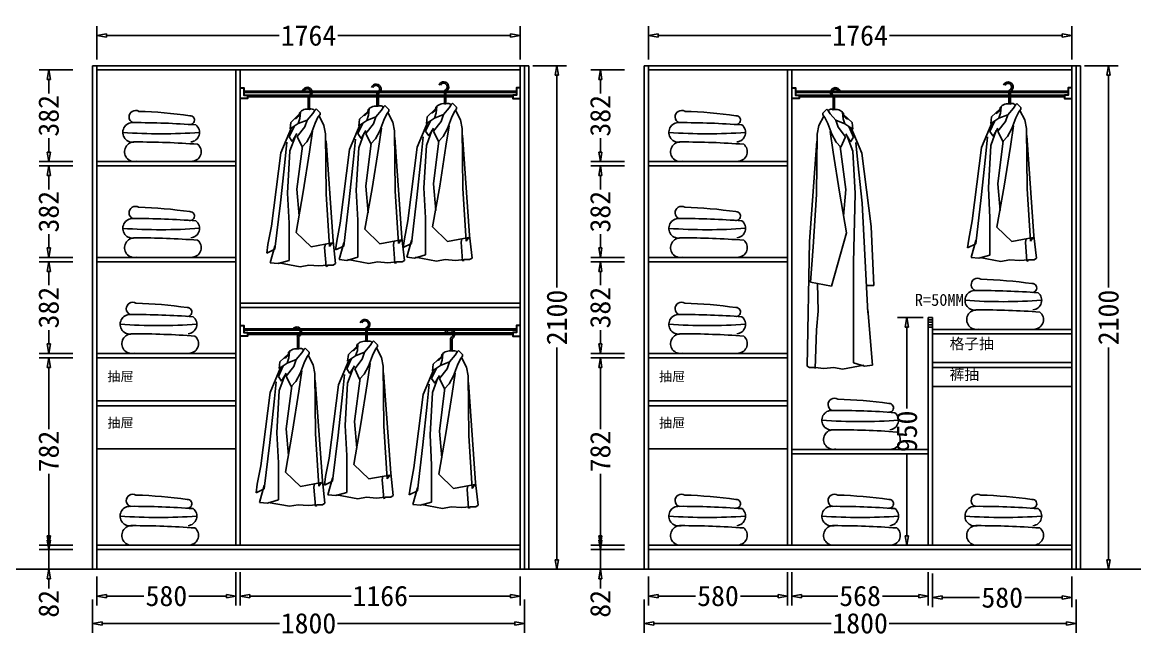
# Model space of a CAD drawing. Header units: millimetres. Extents: x 304407 to 361076, y -1262425 to -1203358.
# Drawn here: x 309134 to 313768, y -1215892 to -1213329 of the extents above; entities that cross this region are included whole.
import ezdxf

# ---------------------------------------------------------------- set-up
doc = ezdxf.new("R2010")
doc.units = ezdxf.units.MM
doc.header["$LTSCALE"] = 20
doc.layers.get('Defpoints').update_dxf_attribs({"color": 250})
for name, color, linetype in [('8', 8, 'Continuous'), ('LAYER10', 11, 'Continuous'), ('LAYER8', 11, 'Continuous'), ('图层3', 4, 'Continuous'), ('墙体', 40, 'Continuous')]:
    doc.layers.add(name, color=color, linetype=linetype)
doc.styles.get("Standard").update_dxf_attribs({"font": 'SimSun.ttf', "height": 85})
doc.styles.add('text', font='SimSun.ttf', dxfattribs={"height": 85})
doc.dimstyles.new('周文晶', dxfattribs={"dimtxt": 70, "dimasz": 40, "dimexe": 40, "dimexo": 30, "dimgap": 10, "dimtad": 0, "dimdec": 0, "dimtxsty": 'Standard', "dimblk": 'CLOSEDBLANK', "dimcen": 200, "dimclrd": 256, "dimclre": 256, "dimadec": 0, "dimazin": 0, "dimtfac": 1, "dimtdec": 0, "dimtmove": 0, "dimatfit": 3, "dimldrblk": 'CLOSEDBLANK', "dimfxl": 100, "dimfxlon": 1, "dimarcsym": 0})

# ---------------------------------------------------------------- blocks, each defined once
blk = doc.blocks.new('_ClosedBlank')
at = {"color": 0, "linetype": 'ByBlock', "lineweight": -2}
for p, q in [((-1, 0.17), (0, 0)), ((-1, 0.17), (-1, -0.17)), ((0, 0), (-1, -0.17))]:
    blk.add_line(p, q, dxfattribs=at)
blk = doc.blocks.new('*D440')
at = {"lineweight": -2, "transparency": 16777216}
for p, q in [((311742.1, -1215640.3), (311742.1, -1215761.9)), ((312322.1, -1215621.9), (312322.1, -1215761.9)), ((311782.1, -1215721.9), (311938.1, -1215721.9)), ((312282.1, -1215721.9), (312126.2, -1215721.9))]:
    blk.add_line(p, q, dxfattribs=at)
at = {"layer": 'Defpoints', "color": 0, "transparency": 16777216}
for p in [(312322.1, -1215510.3), (311742.1, -1215610.3), (312322.1, -1215721.9)]:
    blk.add_point(p, dxfattribs=at)
at = {"lineweight": -2, "transparency": 16777216, "xscale": 40, "yscale": 40, "zscale": 40, "rotation": 180}
blk.add_blockref('_ClosedBlank', (311742.1, -1215721.9), dxfattribs=at)
at = {"lineweight": -2, "transparency": 16777216, "xscale": 40, "yscale": 40, "zscale": 40}
blk.add_blockref('_ClosedBlank', (312322.1, -1215721.9), dxfattribs=at)
at = {"color": 0, "transparency": 16777216, "insert": (312032.1, -1215721.9), "char_height": 85, "attachment_point": 5}
blk.add_mtext('580', dxfattribs=at)
blk = doc.blocks.new('*D441')
at = {"lineweight": -2, "transparency": 16777216}
for p, q in [((312340.1, -1215621.9), (312340.1, -1215761.9)), ((312908.1, -1215621.9), (312908.1, -1215761.9)), ((312380.1, -1215721.9), (312530.6, -1215721.9)), ((312868.1, -1215721.9), (312717.7, -1215721.9))]:
    blk.add_line(p, q, dxfattribs=at)
at = {"layer": 'Defpoints', "color": 0, "transparency": 16777216}
for p in [(312340.1, -1213528.3), (312908.1, -1215510.3), (312908.1, -1215721.9)]:
    blk.add_point(p, dxfattribs=at)
at = {"lineweight": -2, "transparency": 16777216, "xscale": 40, "yscale": 40, "zscale": 40, "rotation": 180}
blk.add_blockref('_ClosedBlank', (312340.1, -1215721.9), dxfattribs=at)
at = {"lineweight": -2, "transparency": 16777216, "xscale": 40, "yscale": 40, "zscale": 40}
blk.add_blockref('_ClosedBlank', (312908.1, -1215721.9), dxfattribs=at)
at = {"color": 0, "transparency": 16777216, "insert": (312624.1, -1215721.9), "char_height": 85, "attachment_point": 5}
blk.add_mtext('568', dxfattribs=at)
blk = doc.blocks.new('*D442')
at = {"lineweight": -2, "transparency": 16777216}
for p, q in [((311742.1, -1213484.9), (311742.1, -1213344.9)), ((313506.1, -1213484.9), (313506.1, -1213344.9)), ((311782.1, -1213384.9), (312502.2, -1213384.9)), ((313466.1, -1213384.9), (312746.1, -1213384.9))]:
    blk.add_line(p, q, dxfattribs=at)
at = {"layer": 'Defpoints', "color": 0, "transparency": 16777216}
for p in [(313506.1, -1213384.9), (311742.1, -1213528.3), (313506.1, -1213528.3)]:
    blk.add_point(p, dxfattribs=at)
at = {"lineweight": -2, "transparency": 16777216, "xscale": 40, "yscale": 40, "zscale": 40, "rotation": 180}
blk.add_blockref('_ClosedBlank', (311742.1, -1213384.9), dxfattribs=at)
at = {"lineweight": -2, "transparency": 16777216, "xscale": 40, "yscale": 40, "zscale": 40}
blk.add_blockref('_ClosedBlank', (313506.1, -1213384.9), dxfattribs=at)
at = {"color": 0, "transparency": 16777216, "insert": (312624.1, -1213384.9), "char_height": 85, "attachment_point": 5}
blk.add_mtext('1764', dxfattribs=at)
blk = doc.blocks.new('*D443')
at = {"lineweight": -2, "transparency": 16777216}
for p, q in [((311724.1, -1215735.9), (311724.1, -1215875.9)), ((313524.1, -1215735.9), (313524.1, -1215875.9)), ((311764.1, -1215835.9), (312503.2, -1215835.9)), ((313484.1, -1215835.9), (312745.1, -1215835.9))]:
    blk.add_line(p, q, dxfattribs=at)
at = {"layer": 'Defpoints', "color": 0, "transparency": 16777216}
for p in [(311724.1, -1215610.3), (313524.1, -1215610.3), (313524.1, -1215835.9)]:
    blk.add_point(p, dxfattribs=at)
at = {"lineweight": -2, "transparency": 16777216, "xscale": 40, "yscale": 40, "zscale": 40, "rotation": 180}
blk.add_blockref('_ClosedBlank', (311724.1, -1215835.9), dxfattribs=at)
at = {"lineweight": -2, "transparency": 16777216, "xscale": 40, "yscale": 40, "zscale": 40}
blk.add_blockref('_ClosedBlank', (313524.1, -1215835.9), dxfattribs=at)
at = {"color": 0, "transparency": 16777216, "insert": (312624.1, -1215835.9), "char_height": 85, "attachment_point": 5}
blk.add_mtext('1800', dxfattribs=at)
blk = doc.blocks.new('*D444')
at = {"lineweight": -2, "transparency": 16777216}
for p, q in [((311541.9, -1215488.3), (311541.9, -1215448.3)), ((311641.9, -1215528.3), (311501.9, -1215528.3)), ((311541.9, -1215528.3), (311541.9, -1215610.3)), ((311641.9, -1215610.3), (311501.9, -1215610.3)), ((311541.9, -1215650.3), (311541.9, -1215690.3))]:
    blk.add_line(p, q, dxfattribs=at)
at = {"layer": 'Defpoints', "color": 0, "transparency": 16777216}
for p in [(311541.9, -1215528.3), (311742.1, -1215528.3), (311724.1, -1215610.3)]:
    blk.add_point(p, dxfattribs=at)
at = {"lineweight": -2, "transparency": 16777216, "xscale": 40, "yscale": 40, "zscale": 40}
for p, rotation in [((311541.9, -1215528.3), 270), ((311541.9, -1215610.3), 90)]:
    blk.add_blockref('_ClosedBlank', p, dxfattribs=dict(at, rotation=rotation))
at = {"color": 0, "transparency": 16777216, "insert": (311541.9, -1215754.4), "char_height": 85, "attachment_point": 5, "rotation": 90}
blk.add_mtext('82', dxfattribs=at)
blk = doc.blocks.new('*D445')
at = {"lineweight": -2, "transparency": 16777216}
for p, q in [((311641.9, -1214728.3), (311501.9, -1214728.3)), ((311541.9, -1214768.3), (311541.9, -1215026.2)), ((311541.9, -1215470.3), (311541.9, -1215212.4)), ((311641.9, -1215510.3), (311501.9, -1215510.3))]:
    blk.add_line(p, q, dxfattribs=at)
at = {"layer": 'Defpoints', "color": 0, "transparency": 16777216}
for p in [(311541.9, -1214728.3), (311742.1, -1214728.3), (311742.1, -1215510.3)]:
    blk.add_point(p, dxfattribs=at)
at = {"lineweight": -2, "transparency": 16777216, "xscale": 40, "yscale": 40, "zscale": 40}
for p, rotation in [((311541.9, -1214728.3), 90), ((311541.9, -1215510.3), 270)]:
    blk.add_blockref('_ClosedBlank', p, dxfattribs=dict(at, rotation=rotation))
at = {"color": 0, "transparency": 16777216, "insert": (311541.9, -1215119.3), "char_height": 85, "attachment_point": 5, "rotation": 90}
blk.add_mtext('782', dxfattribs=at)
blk = doc.blocks.new('*D446')
at = {"lineweight": -2, "transparency": 16777216}
for p, q in [((311641.9, -1214328.3), (311501.9, -1214328.3)), ((311541.9, -1214368.3), (311541.9, -1214426)), ((311541.9, -1214670.3), (311541.9, -1214612.7)), ((311641.9, -1214710.3), (311501.9, -1214710.3))]:
    blk.add_line(p, q, dxfattribs=at)
at = {"layer": 'Defpoints', "color": 0, "transparency": 16777216}
for p in [(311541.9, -1214328.3), (311742.1, -1214328.3), (311742.1, -1214710.3)]:
    blk.add_point(p, dxfattribs=at)
at = {"lineweight": -2, "transparency": 16777216, "xscale": 40, "yscale": 40, "zscale": 40}
for p, rotation in [((311541.9, -1214328.3), 90), ((311541.9, -1214710.3), 270)]:
    blk.add_blockref('_ClosedBlank', p, dxfattribs=dict(at, rotation=rotation))
at = {"color": 0, "transparency": 16777216, "insert": (311541.9, -1214519.3), "char_height": 85, "attachment_point": 5, "rotation": 90}
blk.add_mtext('382', dxfattribs=at)
blk = doc.blocks.new('*D447')
at = {"lineweight": -2, "transparency": 16777216}
for p, q in [((311641.9, -1213928.3), (311501.9, -1213928.3)), ((311541.9, -1213968.3), (311541.9, -1214026)), ((311541.9, -1214270.3), (311541.9, -1214212.7)), ((311641.9, -1214310.3), (311501.9, -1214310.3))]:
    blk.add_line(p, q, dxfattribs=at)
at = {"layer": 'Defpoints', "color": 0, "transparency": 16777216}
for p in [(311541.9, -1213928.3), (311742.1, -1213928.3), (311742.1, -1214310.3)]:
    blk.add_point(p, dxfattribs=at)
at = {"lineweight": -2, "transparency": 16777216, "xscale": 40, "yscale": 40, "zscale": 40}
for p, rotation in [((311541.9, -1213928.3), 90), ((311541.9, -1214310.3), 270)]:
    blk.add_blockref('_ClosedBlank', p, dxfattribs=dict(at, rotation=rotation))
at = {"color": 0, "transparency": 16777216, "insert": (311541.9, -1214119.3), "char_height": 85, "attachment_point": 5, "rotation": 90}
blk.add_mtext('382', dxfattribs=at)
blk = doc.blocks.new('*D448')
at = {"lineweight": -2, "transparency": 16777216}
for p, q in [((311641.9, -1213528.3), (311501.9, -1213528.3)), ((311541.9, -1213568.3), (311541.9, -1213626)), ((311541.9, -1213870.3), (311541.9, -1213812.7)), ((311641.9, -1213910.3), (311501.9, -1213910.3))]:
    blk.add_line(p, q, dxfattribs=at)
at = {"layer": 'Defpoints', "color": 0, "transparency": 16777216}
for p in [(311541.9, -1213528.3), (311742.1, -1213528.3), (311742.1, -1213910.3)]:
    blk.add_point(p, dxfattribs=at)
at = {"lineweight": -2, "transparency": 16777216, "xscale": 40, "yscale": 40, "zscale": 40}
for p, rotation in [((311541.9, -1213528.3), 90), ((311541.9, -1213910.3), 270)]:
    blk.add_blockref('_ClosedBlank', p, dxfattribs=dict(at, rotation=rotation))
at = {"color": 0, "transparency": 16777216, "insert": (311541.9, -1213719.3), "char_height": 85, "attachment_point": 5, "rotation": 90}
blk.add_mtext('382', dxfattribs=at)
blk = doc.blocks.new('*D449')
at = {"lineweight": -2, "transparency": 16777216}
for p, q in [((313559, -1213510.3), (313699, -1213510.3)), ((313659, -1213550.3), (313659, -1214435.6)), ((313659, -1215570.3), (313659, -1214685.1)), ((313559, -1215610.3), (313699, -1215610.3))]:
    blk.add_line(p, q, dxfattribs=at)
at = {"layer": 'Defpoints', "color": 0, "transparency": 16777216}
for p in [(313524.1, -1213510.3), (313659, -1213510.3), (313524.1, -1215610.3)]:
    blk.add_point(p, dxfattribs=at)
at = {"lineweight": -2, "transparency": 16777216, "xscale": 40, "yscale": 40, "zscale": 40}
for p, rotation in [((313659, -1213510.3), 90), ((313659, -1215610.3), 270)]:
    blk.add_blockref('_ClosedBlank', p, dxfattribs=dict(at, rotation=rotation))
at = {"color": 0, "transparency": 16777216, "insert": (313659, -1214560.3), "char_height": 85, "attachment_point": 5, "rotation": 90}
blk.add_mtext('2100', dxfattribs=at)
blk = doc.blocks.new('*D450')
at = {"lineweight": -2, "transparency": 16777216}
for p, q in [((309444, -1215640.3), (309444, -1215761.9)), ((310024, -1215621.9), (310024, -1215761.9)), ((309484, -1215721.9), (309640, -1215721.9)), ((309984, -1215721.9), (309828.1, -1215721.9))]:
    blk.add_line(p, q, dxfattribs=at)
at = {"layer": 'Defpoints', "color": 0, "transparency": 16777216}
for p in [(310024, -1215510.3), (309444, -1215610.3), (310024, -1215721.9)]:
    blk.add_point(p, dxfattribs=at)
at = {"lineweight": -2, "transparency": 16777216, "xscale": 40, "yscale": 40, "zscale": 40, "rotation": 180}
blk.add_blockref('_ClosedBlank', (309444, -1215721.9), dxfattribs=at)
at = {"lineweight": -2, "transparency": 16777216, "xscale": 40, "yscale": 40, "zscale": 40}
blk.add_blockref('_ClosedBlank', (310024, -1215721.9), dxfattribs=at)
at = {"color": 0, "transparency": 16777216, "insert": (309734, -1215721.9), "char_height": 85, "attachment_point": 5}
blk.add_mtext('580', dxfattribs=at)
blk = doc.blocks.new('*D451')
at = {"lineweight": -2, "transparency": 16777216}
for p, q in [((310042, -1215621.9), (310042, -1215761.9)), ((311208, -1215640.3), (311208, -1215761.9)), ((310082, -1215721.9), (310504.1, -1215721.9)), ((311168, -1215721.9), (310746, -1215721.9))]:
    blk.add_line(p, q, dxfattribs=at)
at = {"layer": 'Defpoints', "color": 0, "transparency": 16777216}
for p in [(310042, -1213528.3), (311208, -1215610.3), (311208, -1215721.9)]:
    blk.add_point(p, dxfattribs=at)
at = {"lineweight": -2, "transparency": 16777216, "xscale": 40, "yscale": 40, "zscale": 40, "rotation": 180}
blk.add_blockref('_ClosedBlank', (310042, -1215721.9), dxfattribs=at)
at = {"lineweight": -2, "transparency": 16777216, "xscale": 40, "yscale": 40, "zscale": 40}
blk.add_blockref('_ClosedBlank', (311208, -1215721.9), dxfattribs=at)
at = {"color": 0, "transparency": 16777216, "insert": (310625, -1215721.9), "char_height": 85, "attachment_point": 5}
blk.add_mtext('1166', dxfattribs=at)
blk = doc.blocks.new('*D452')
at = {"lineweight": -2, "transparency": 16777216}
for p, q in [((309444, -1213484.9), (309444, -1213344.9)), ((311208, -1213484.9), (311208, -1213344.9)), ((309484, -1213384.9), (310204.1, -1213384.9)), ((311168, -1213384.9), (310447.9, -1213384.9))]:
    blk.add_line(p, q, dxfattribs=at)
at = {"layer": 'Defpoints', "color": 0, "transparency": 16777216}
for p in [(311208, -1213384.9), (309444, -1213528.3), (311208, -1213528.3)]:
    blk.add_point(p, dxfattribs=at)
at = {"lineweight": -2, "transparency": 16777216, "xscale": 40, "yscale": 40, "zscale": 40, "rotation": 180}
blk.add_blockref('_ClosedBlank', (309444, -1213384.9), dxfattribs=at)
at = {"lineweight": -2, "transparency": 16777216, "xscale": 40, "yscale": 40, "zscale": 40}
blk.add_blockref('_ClosedBlank', (311208, -1213384.9), dxfattribs=at)
at = {"color": 0, "transparency": 16777216, "insert": (310326, -1213384.9), "char_height": 85, "attachment_point": 5}
blk.add_mtext('1764', dxfattribs=at)
blk = doc.blocks.new('*D453')
at = {"lineweight": -2, "transparency": 16777216}
for p, q in [((309426, -1215735.9), (309426, -1215875.9)), ((311226, -1215735.9), (311226, -1215875.9)), ((309466, -1215835.9), (310205.1, -1215835.9)), ((311186, -1215835.9), (310447, -1215835.9))]:
    blk.add_line(p, q, dxfattribs=at)
at = {"layer": 'Defpoints', "color": 0, "transparency": 16777216}
for p in [(309426, -1215610.3), (311226, -1215610.3), (311226, -1215835.9)]:
    blk.add_point(p, dxfattribs=at)
at = {"lineweight": -2, "transparency": 16777216, "xscale": 40, "yscale": 40, "zscale": 40, "rotation": 180}
blk.add_blockref('_ClosedBlank', (309426, -1215835.9), dxfattribs=at)
at = {"lineweight": -2, "transparency": 16777216, "xscale": 40, "yscale": 40, "zscale": 40}
blk.add_blockref('_ClosedBlank', (311226, -1215835.9), dxfattribs=at)
at = {"color": 0, "transparency": 16777216, "insert": (310326, -1215835.9), "char_height": 85, "attachment_point": 5}
blk.add_mtext('1800', dxfattribs=at)
blk = doc.blocks.new('*D454')
at = {"lineweight": -2, "transparency": 16777216}
for p, q in [((309243.8, -1215488.3), (309243.8, -1215448.3)), ((309343.8, -1215528.3), (309203.8, -1215528.3)), ((309243.8, -1215528.3), (309243.8, -1215610.3)), ((309343.8, -1215610.3), (309203.8, -1215610.3)), ((309243.8, -1215650.3), (309243.8, -1215690.3))]:
    blk.add_line(p, q, dxfattribs=at)
at = {"layer": 'Defpoints', "color": 0, "transparency": 16777216}
for p in [(309243.8, -1215528.3), (309444, -1215528.3), (309426, -1215610.3)]:
    blk.add_point(p, dxfattribs=at)
at = {"lineweight": -2, "transparency": 16777216, "xscale": 40, "yscale": 40, "zscale": 40}
for p, rotation in [((309243.8, -1215528.3), 270), ((309243.8, -1215610.3), 90)]:
    blk.add_blockref('_ClosedBlank', p, dxfattribs=dict(at, rotation=rotation))
at = {"color": 0, "transparency": 16777216, "insert": (309243.8, -1215754.4), "char_height": 85, "attachment_point": 5, "rotation": 90}
blk.add_mtext('82', dxfattribs=at)
blk = doc.blocks.new('*D455')
at = {"lineweight": -2, "transparency": 16777216}
for p, q in [((309343.8, -1214728.3), (309203.8, -1214728.3)), ((309243.8, -1214768.3), (309243.8, -1215026.2)), ((309243.8, -1215470.3), (309243.8, -1215212.4)), ((309343.8, -1215510.3), (309203.8, -1215510.3))]:
    blk.add_line(p, q, dxfattribs=at)
at = {"layer": 'Defpoints', "color": 0, "transparency": 16777216}
for p in [(309243.8, -1214728.3), (309444, -1214728.3), (309444, -1215510.3)]:
    blk.add_point(p, dxfattribs=at)
at = {"lineweight": -2, "transparency": 16777216, "xscale": 40, "yscale": 40, "zscale": 40}
for p, rotation in [((309243.8, -1214728.3), 90), ((309243.8, -1215510.3), 270)]:
    blk.add_blockref('_ClosedBlank', p, dxfattribs=dict(at, rotation=rotation))
at = {"color": 0, "transparency": 16777216, "insert": (309243.8, -1215119.3), "char_height": 85, "attachment_point": 5, "rotation": 90}
blk.add_mtext('782', dxfattribs=at)
blk = doc.blocks.new('*D456')
at = {"lineweight": -2, "transparency": 16777216}
for p, q in [((309343.8, -1214328.3), (309203.8, -1214328.3)), ((309243.8, -1214368.3), (309243.8, -1214426)), ((309243.8, -1214670.3), (309243.8, -1214612.7)), ((309343.8, -1214710.3), (309203.8, -1214710.3))]:
    blk.add_line(p, q, dxfattribs=at)
at = {"layer": 'Defpoints', "color": 0, "transparency": 16777216}
for p in [(309243.8, -1214328.3), (309444, -1214328.3), (309444, -1214710.3)]:
    blk.add_point(p, dxfattribs=at)
at = {"lineweight": -2, "transparency": 16777216, "xscale": 40, "yscale": 40, "zscale": 40}
for p, rotation in [((309243.8, -1214328.3), 90), ((309243.8, -1214710.3), 270)]:
    blk.add_blockref('_ClosedBlank', p, dxfattribs=dict(at, rotation=rotation))
at = {"color": 0, "transparency": 16777216, "insert": (309243.8, -1214519.3), "char_height": 85, "attachment_point": 5, "rotation": 90}
blk.add_mtext('382', dxfattribs=at)
blk = doc.blocks.new('*D457')
at = {"lineweight": -2, "transparency": 16777216}
for p, q in [((309343.8, -1213928.3), (309203.8, -1213928.3)), ((309243.8, -1213968.3), (309243.8, -1214026)), ((309243.8, -1214270.3), (309243.8, -1214212.7)), ((309343.8, -1214310.3), (309203.8, -1214310.3))]:
    blk.add_line(p, q, dxfattribs=at)
at = {"layer": 'Defpoints', "color": 0, "transparency": 16777216}
for p in [(309243.8, -1213928.3), (309444, -1213928.3), (309444, -1214310.3)]:
    blk.add_point(p, dxfattribs=at)
at = {"lineweight": -2, "transparency": 16777216, "xscale": 40, "yscale": 40, "zscale": 40}
for p, rotation in [((309243.8, -1213928.3), 90), ((309243.8, -1214310.3), 270)]:
    blk.add_blockref('_ClosedBlank', p, dxfattribs=dict(at, rotation=rotation))
at = {"color": 0, "transparency": 16777216, "insert": (309243.8, -1214119.3), "char_height": 85, "attachment_point": 5, "rotation": 90}
blk.add_mtext('382', dxfattribs=at)
blk = doc.blocks.new('*D458')
at = {"lineweight": -2, "transparency": 16777216}
for p, q in [((309343.8, -1213528.3), (309203.8, -1213528.3)), ((309243.8, -1213568.3), (309243.8, -1213626)), ((309243.8, -1213870.3), (309243.8, -1213812.7)), ((309343.8, -1213910.3), (309203.8, -1213910.3))]:
    blk.add_line(p, q, dxfattribs=at)
at = {"layer": 'Defpoints', "color": 0, "transparency": 16777216}
for p in [(309243.8, -1213528.3), (309444, -1213528.3), (309444, -1213910.3)]:
    blk.add_point(p, dxfattribs=at)
at = {"lineweight": -2, "transparency": 16777216, "xscale": 40, "yscale": 40, "zscale": 40}
for p, rotation in [((309243.8, -1213528.3), 90), ((309243.8, -1213910.3), 270)]:
    blk.add_blockref('_ClosedBlank', p, dxfattribs=dict(at, rotation=rotation))
at = {"color": 0, "transparency": 16777216, "insert": (309243.8, -1213719.3), "char_height": 85, "attachment_point": 5, "rotation": 90}
blk.add_mtext('382', dxfattribs=at)
blk = doc.blocks.new('*D459')
at = {"lineweight": -2, "transparency": 16777216}
for p, q in [((311260.9, -1213510.3), (311400.9, -1213510.3)), ((311360.9, -1213550.3), (311360.9, -1214435.6)), ((311360.9, -1215570.3), (311360.9, -1214685.1)), ((311260.9, -1215610.3), (311400.9, -1215610.3))]:
    blk.add_line(p, q, dxfattribs=at)
at = {"layer": 'Defpoints', "color": 0, "transparency": 16777216}
for p in [(311226, -1213510.3), (311360.9, -1213510.3), (311226, -1215610.3)]:
    blk.add_point(p, dxfattribs=at)
at = {"lineweight": -2, "transparency": 16777216, "xscale": 40, "yscale": 40, "zscale": 40}
for p, rotation in [((311360.9, -1213510.3), 90), ((311360.9, -1215610.3), 270)]:
    blk.add_blockref('_ClosedBlank', p, dxfattribs=dict(at, rotation=rotation))
at = {"color": 0, "transparency": 16777216, "insert": (311360.9, -1214560.3), "char_height": 85, "attachment_point": 5, "rotation": 90}
blk.add_mtext('2100', dxfattribs=at)
blk = doc.blocks.new('*D460')
at = {"lineweight": -2, "transparency": 16777216}
for p, q in [((312887.1, -1214560.3), (312779.2, -1214560.3)), ((312819.2, -1214600.3), (312819.2, -1214940.3)), ((312819.2, -1215470.3), (312819.2, -1215130.3)), ((312878.1, -1215510.3), (312779.2, -1215510.3))]:
    blk.add_line(p, q, dxfattribs=at)
at = {"layer": 'Defpoints', "color": 0, "transparency": 16777216}
for p in [(312917.1, -1214560.3), (312819.2, -1215510.3), (312908.1, -1215510.3)]:
    blk.add_point(p, dxfattribs=at)
at = {"lineweight": -2, "transparency": 16777216, "xscale": 40, "yscale": 40, "zscale": 40}
for p, rotation in [((312819.2, -1214560.3), 90), ((312819.2, -1215510.3), 270)]:
    blk.add_blockref('_ClosedBlank', p, dxfattribs=dict(at, rotation=rotation))
at = {"color": 0, "transparency": 16777216, "insert": (312819.2, -1215035.3), "char_height": 85, "attachment_point": 5, "rotation": 90}
blk.add_mtext('950', dxfattribs=at)
blk = doc.blocks.new('*D461')
at = {"lineweight": -2, "transparency": 16777216}
for p, q in [((312926.1, -1215628.5), (312926.1, -1215768.5)), ((313506.1, -1215640.3), (313506.1, -1215768.5)), ((312966.1, -1215728.5), (313122.1, -1215728.5)), ((313466.1, -1215728.5), (313310.2, -1215728.5))]:
    blk.add_line(p, q, dxfattribs=at)
at = {"layer": 'Defpoints', "color": 0, "transparency": 16777216}
for p in [(312926.1, -1215510.3), (313506.1, -1215610.3), (313506.1, -1215728.5)]:
    blk.add_point(p, dxfattribs=at)
at = {"lineweight": -2, "transparency": 16777216, "xscale": 40, "yscale": 40, "zscale": 40, "rotation": 180}
blk.add_blockref('_ClosedBlank', (312926.1, -1215728.5), dxfattribs=at)
at = {"lineweight": -2, "transparency": 16777216, "xscale": 40, "yscale": 40, "zscale": 40}
blk.add_blockref('_ClosedBlank', (313506.1, -1215728.5), dxfattribs=at)
at = {"color": 0, "transparency": 16777216, "insert": (313216.1, -1215728.5), "char_height": 85, "attachment_point": 5}
blk.add_mtext('580', dxfattribs=at)
blk = doc.blocks.new('A$C1C5764E0')
at = {"layer": '8'}
for p, q in [((172.3, 708.4), (172.3, 657.4)), ((178.3, 708.4), (178.3, 657.4)), ((191.5, 639.3), (201.2, 654.6)), ((201.2, 654.6), (205.3, 658.7)), ((205.3, 658.7), (222, 642.1)), ((135.3, 635.3), (99.9, 601.9)), ((130.4, 596.4), (137.4, 618.5)), ((130.4, 596.4), (167.9, 611.6)), ((137.4, 618.5), (140.1, 644.9)), ((158.2, 582.5), (167.9, 611.6)), ((167.9, 611.6), (191.5, 639.3)), ((213.6, 624.1), (201.2, 597.8)), ((222, 635.2), (213.6, 624.1)), ((217.8, 629.6), (238.6, 589.4)), ((222, 642.1), (222, 635.2)), ((103, 580.9), (58.4, 475.1)), ((113.7, 585.2), (93.2, 541.7)), ((99.9, 601.9), (97.1, 574.2)), ((97.1, 574.2), (130.4, 596.4)), ((126.3, 542.3), (158.2, 582.5)), ((178.3, 479.5), (191.3, 564.6)), ((201.2, 597.8), (184.5, 553.4)), ((238.6, 589.4), (245.5, 553.4)), ((75, 435), (83.4, 518.8)), ((93.2, 541.7), (106.3, 522.1)), ((96.5, 482.8), (119.4, 544.9)), ((106.3, 522.1), (125.9, 554.7)), ((147.1, 499.3), (126.3, 542.3)), ((166.5, 520.1), (147.1, 499.3)), ((184.5, 553.4), (166.5, 520.1)), ((245.5, 553.4), (248.3, 302.5)), ((276.4, 106.8), (247, 525.3)), ((58.4, 475.1), (19.5, 168.8)), ((86.6, 306.3), (96.5, 482.8)), ((148.8, 502.4), (125.9, 322.6)), ((152.1, 312.8), (178.3, 479.5)), ((57, 265.8), (75, 435)), ((93.2, 180.9), (86.6, 306.3)), ((122.6, 142.8), (152.1, 312.8)), ((125.9, 322.6), (135.7, 211.4)), ((248.3, 302.5), (262.2, 83.5)), ((34.3, 73.1), (57, 265.8)), ((19.5, 168.8), (4.8, 92.7)), ((93.2, 26.2), (93.2, 180.9)), ((184.8, 82.8), (122.6, 142.8)), ((273.1, 99.1), (184.8, 82.8)), ((244.2, 93.8), (240.9, 79.6)), ((262.2, 83.5), (273.1, 99.1)), ((286.7, 13.1), (276.4, 106.8)), ((4.8, 92.7), (0, 56.7)), ((0, 56.7), (34.3, 73.1)), ((34.3, 86.2), (14.7, 16.3)), ((240.9, 79.6), (247.4, 1.1)), ((14.7, 16.3), (47.4, 13.1)), ((47.4, 13.1), (93.2, 26.2)), ((50.7, 16.3), (139, 0)), ((139, 0), (175, 6.5)), ((175, 6.5), (217.5, 3.3)), ((217.5, 3.3), (253.5, 6.5)), ((247.4, 1.1), (254, 3.3)), ((253.5, 6.5), (276.9, 6.5)), ((276.9, 6.5), (286.7, 13.1))]:
    blk.add_line(p, q, dxfattribs=at)
for centre, radius, start, end in [((168.9, 727.1), 20.9, 296.6338, 159.5285), ((168.9, 727.1), 14.9, 296.6338, 150.6175), ((175.9, 709.9), 3.91, 94.6712, 201.9626), ((168.9, 613.1), 43.9, 77.6993, 138.5966), ((186.2, 639.8), 18, 42.48, 116.3392), ((110.9, 641.2), 25.1, 286.2636, 2.0248)]:
    blk.add_arc(centre, radius, start, end, dxfattribs=at)
blk = doc.blocks.new('A$C4F477F88')
at = {"layer": 'LAYER10'}
blk.add_blockref('A$C1C5764E0', (0, 0), dxfattribs=at)
blk = doc.blocks.new('A$C5E603B19')
at = {"layer": 'LAYER8'}
blk.add_blockref('A$C4F477F88', (0, 0), dxfattribs=at)
blk = doc.blocks.new('A$C1B0A679D')
at = {"layer": '图层3'}
blk.add_blockref('A$C5E603B19', (0, 0), dxfattribs=at)
blk = doc.blocks.new('A$C52EB379C')
at = {"layer": '8'}
for p, q in [((163.3, 1134.6), (163.3, 1083.5)), ((169.3, 1134.6), (169.3, 1083.5)), ((128.4, 1044.7), (131.2, 1071)), ((182.5, 1065.5), (192.3, 1080.7)), ((192.3, 1080.7), (196.4, 1084.9)), ((196.4, 1084.9), (213.1, 1068.3)), ((213.1, 1068.3), (213.1, 1061.3)), ((91, 1028.1), (88.2, 1000.3)), ((88.2, 1000.3), (121.5, 1022.5)), ((126.4, 1061.5), (91, 1028.1)), ((121.5, 1022.5), (128.4, 1044.7)), ((121.5, 1022.5), (159, 1037.8)), ((149.3, 1008.7), (159, 1037.8)), ((159, 1037.8), (182.5, 1065.5)), ((192.3, 1023.9), (175.6, 979.5)), ((204.7, 1050.2), (192.3, 1023.9)), ((213.1, 1061.3), (204.7, 1050.2)), ((208.9, 1055.8), (229.7, 1015.6)), ((94.1, 1007.1), (49.5, 901.3)), ((104.8, 1011.4), (84.3, 967.8)), ((97.4, 948.2), (117, 980.9)), ((117.4, 968.5), (149.3, 1008.7)), ((175.6, 979.5), (157.6, 946.3)), ((169.3, 905.7), (182.4, 990.7)), ((229.7, 1015.6), (236.6, 979.5)), ((236.6, 979.5), (239.4, 728.7)), ((66.1, 861.1), (74.5, 944.9)), ((84.3, 967.8), (97.4, 948.2)), ((87.6, 909), (110.5, 971.1)), ((139.9, 928.6), (117, 748.8)), ((138.2, 925.5), (117.4, 968.5)), ((157.6, 946.3), (138.2, 925.5)), ((267.5, 533), (238.1, 951.5)), ((49.5, 901.3), (10.6, 595)), ((77.7, 732.4), (87.6, 909)), ((143.2, 738.9), (169.3, 905.7)), ((48.1, 692), (66.1, 861.1)), ((117, 748.8), (126.8, 637.6)), ((84.3, 444.7), (77.7, 732.4)), ((113.7, 568.9), (143.2, 738.9)), ((239.4, 728.7), (253.3, 509.7)), ((25.4, 235.4), (48.1, 692)), ((10.6, 595), (0, 349)), ((175.9, 346.6), (113.7, 568.9)), ((277.8, 13.1), (267.5, 533)), ((253.3, 509.7), (264.2, 362.9)), ((84.3, 26.2), (84.3, 444.7)), ((0, 349), (31, 349)), ((264.2, 362.9), (175.9, 346.6)), ((235.3, 357.6), (232, 242)), ((25.4, 248.5), (5.8, 16.3)), ((232, 242), (238.5, 163.5)), ((238.5, 163.5), (245.1, 3.3)), ((5.8, 16.3), (38.5, 13.1)), ((38.5, 13.1), (84.3, 26.2)), ((41.7, 16.3), (130.1, 0)), ((130.1, 0), (166.1, 6.5)), ((166.1, 6.5), (208.6, 3.3)), ((208.6, 3.3), (244.6, 6.5)), ((244.6, 6.5), (268, 6.5)), ((268, 6.5), (277.8, 13.1))]:
    blk.add_line(p, q, dxfattribs=at)
for centre, radius, start, end in [((160, 1153.2), 20.9, 296.6338, 159.5285), ((160, 1153.2), 14.9, 296.6338, 150.6175), ((167, 1136), 3.91, 94.6712, 201.9626), ((102, 1067.4), 25.1, 286.2636, 2.0248), ((160, 1039.2), 43.9, 77.6993, 138.5966), ((177.3, 1066), 18, 42.48, 116.3392)]:
    blk.add_arc(centre, radius, start, end, dxfattribs=at)
blk = doc.blocks.new('A$C05785CA5')
at = {"layer": 'LAYER10'}
blk.add_blockref('A$C52EB379C', (0, 0), dxfattribs=at)
blk = doc.blocks.new('A$C100967EE')
at = {"layer": 'LAYER10'}
blk.add_blockref('A$C05785CA5', (0, 0), dxfattribs=at)
blk = doc.blocks.new('A$C65D30603')
at = {"layer": 'LAYER8'}
blk.add_blockref('A$C100967EE', (0, 0), dxfattribs=at)
blk = doc.blocks.new('A$C50CE712E')
at = {"layer": '图层3'}
blk.add_blockref('A$C65D30603', (0, 0), dxfattribs=at)
blk = doc.blocks.new('A$C11F00F61')
at = {"color": 8}
blk.add_line((48.2, 0), (290.3, 1.2), dxfattribs=at)
at = {"layer": '墙体', "color": 8}
for centre, radius, start, end in [((52.6, 186.6), 26.7, 59.8021, 244.0801), ((9.8, -1698.7), 1909.1, 81.8981, 88.3112), ((280.3, 173), 18.4, 260.1551, 94.4157), ((41, 121.6), 41, 86.0834, 284.0988), ((53.8, -3125.6), 3288.1, 85.6244, 90.1755), ((279.7, 121.7), 40, 274.9406, 51.3165), ((159.2, 2329.1), 2213.2, 265.8756, 274.159), ((48.2, 41), 41, 86.0834, 284.0988), ((61, -3206.2), 3288.1, 85.6244, 90.1755), ((286.9, 41.1), 40, 274.9406, 51.3165)]:
    blk.add_arc(centre, radius, start, end, dxfattribs=at)

msp = doc.modelspace()

# ---------------------------------------------------------------- linework, layer by layer
for p, q in [((309426, -1215610.3), (309426, -1213510.3)), ((309426, -1213510.3), (311226, -1213510.3)), ((309444, -1215610.3), (309444, -1213510.3)), ((309444, -1213528.3), (311208, -1213528.3)), ((310024, -1215510.3), (310024, -1213528.3)), ((310042, -1215510.3), (310042, -1213528.3)), ((311208, -1213510.3), (311208, -1215610.3)), ((311226, -1213510.3), (311226, -1215610.3)), ((311244, -1213510.3), (311226, -1213510.3)), ((311244, -1215610.3), (311244, -1213510.3)), ((311724.1, -1215610.3), (311724.1, -1213510.3)), ((311724.1, -1213510.3), (313524.1, -1213510.3)), ((311742.1, -1215610.3), (311742.1, -1213510.3)), ((311742.1, -1213528.3), (313506.1, -1213528.3)), ((312322.1, -1215510.3), (312322.1, -1213528.3)), ((312340.1, -1215510.3), (312340.1, -1213528.3)), ((313506.1, -1213510.3), (313506.1, -1215610.3)), ((313524.1, -1213510.3), (313524.1, -1215610.3)), ((313542.1, -1213510.3), (313524.1, -1213510.3)), ((313542.1, -1215610.3), (313542.1, -1213510.3)), ((309444, -1213910.3), (310024, -1213910.3)), ((311742.1, -1213910.3), (312322.1, -1213910.3)), ((309444, -1213928.3), (310024, -1213928.3)), ((311742.1, -1213928.3), (312322.1, -1213928.3)), ((309444, -1214310.3), (310024, -1214310.3)), ((309444, -1214328.3), (310024, -1214328.3)), ((311742.1, -1214310.3), (312322.1, -1214310.3)), ((311742.1, -1214328.3), (312322.1, -1214328.3)), ((310042, -1214501.3), (311208, -1214501.3)), ((310042, -1214519.3), (311208, -1214519.3)), ((312908.1, -1214560.3), (312908.1, -1215510.3)), ((312926.1, -1214560.3), (312908.1, -1214560.3)), ((312926.1, -1214570.3), (312908.1, -1214570.3)), ((312926.1, -1214560.3), (312926.1, -1215510.3)), ((312926.1, -1214580.3), (312908.1, -1214580.3)), ((312926.1, -1214590.3), (312908.1, -1214590.3)), ((312926.1, -1214600.3), (312908.1, -1214600.3)), ((313506.1, -1214610.3), (312926.1, -1214610.3)), ((313506.1, -1214628.3), (312926.1, -1214628.3)), ((309444, -1214710.3), (310024, -1214710.3)), ((311742.1, -1214710.3), (312322.1, -1214710.3)), ((309444, -1214728.3), (310024, -1214728.3)), ((311742.1, -1214728.3), (312322.1, -1214728.3)), ((313506.1, -1214748.3), (312926.1, -1214748.3)), ((313506.1, -1214768.3), (312926.1, -1214768.3)), ((313506.1, -1214848.3), (312926.1, -1214848.3)), ((309444, -1214908.3), (310024, -1214908.3)), ((309444, -1214928.3), (310024, -1214928.3)), ((311742.1, -1214908.3), (312322.1, -1214908.3)), ((311742.1, -1214928.3), (312322.1, -1214928.3)), ((309444, -1215108.3), (310024, -1215108.3)), ((311742.1, -1215108.3), (312322.1, -1215108.3)), ((312908.1, -1215110.3), (312340.1, -1215110.3)), ((312908.1, -1215128.3), (312340.1, -1215128.3)), ((309444, -1215510.3), (311208, -1215510.3)), ((309444, -1215528.3), (311208, -1215528.3)), ((311742.1, -1215510.3), (313506.1, -1215510.3)), ((311742.1, -1215528.3), (313506.1, -1215528.3)), ((309426, -1215610.3), (311226, -1215610.3)), ((311226, -1215610.3), (311244, -1215610.3)), ((311724.1, -1215610.3), (313524.1, -1215610.3)), ((313524.1, -1215610.3), (313542.1, -1215610.3))]:
    msp.add_line(p, q)
at = {"color": 8}
msp.add_line((361075.9, -1215610.3), (304407.4, -1215610.3), dxfattribs=at)
msp.add_line((361075.9, -1215610.3), (304407.4, -1215610.3), dxfattribs=at)
at = {"lineweight": 30}
for points in [[(310042, -1213602.6), (310057, -1213602.6), (310057, -1213632.6), (310072, -1213632.6), (310072, -1213647.6), (310042, -1213647.6)], [(311193, -1213617.6), (310057, -1213617.6)], [(311193, -1213622.2), (310057, -1213622.2)], [(311178, -1213634.7), (310072, -1213634.7)], [(311178, -1213640.1), (310072, -1213640.1)], [(311208, -1213602.6), (311193, -1213602.6), (311193, -1213632.6), (311178, -1213632.6), (311178, -1213647.6), (311208, -1213647.6)], [(312340.1, -1213602.6), (312355.1, -1213602.6), (312355.1, -1213632.6), (312370.1, -1213632.6), (312370.1, -1213647.6), (312340.1, -1213647.6)], [(313491.1, -1213617.6), (312355.1, -1213617.6)], [(313491.1, -1213622.2), (312355.1, -1213622.2)], [(313476.1, -1213634.7), (312370.1, -1213634.7)], [(313476.1, -1213640.1), (312370.1, -1213640.1)], [(313506.1, -1213602.6), (313491.1, -1213602.6), (313491.1, -1213632.6), (313476.1, -1213632.6), (313476.1, -1213647.6), (313506.1, -1213647.6)], [(310042, -1214593.6), (310057, -1214593.6), (310057, -1214623.6), (310072, -1214623.6), (310072, -1214638.6), (310042, -1214638.6)], [(311193, -1214608.6), (310057, -1214608.6)], [(311193, -1214613.2), (310057, -1214613.2)], [(311208, -1214593.6), (311193, -1214593.6), (311193, -1214623.6), (311178, -1214623.6), (311178, -1214638.6), (311208, -1214638.6)], [(311178, -1214625.7), (310072, -1214625.7)], [(311178, -1214631.1), (310072, -1214631.1)]]:
    msp.add_lwpolyline(points, dxfattribs=at)

# ---------------------------------------------------------------- block references
for name, p in [('A$C1B0A679D', (310152, -1214348.5)), ('A$C1B0A679D', (310438.7, -1214335.4)), ('A$C1B0A679D', (310720.5, -1214325.6)), ('A$C1B0A679D', (313071.7, -1214326.2)), ('A$C11F00F61', (309552.4, -1213910.3)), ('A$C11F00F61', (311827.2, -1213910.3)), ('A$C11F00F61', (309552.4, -1214310.3)), ('A$C11F00F61', (311827.2, -1214310.3)), ('A$C11F00F61', (313061, -1214610.3)), ('A$C11F00F61', (309541.2, -1214710.3)), ('A$C11F00F61', (311827.2, -1214710.3)), ('A$C1B0A679D', (310392.1, -1215316.4)), ('A$C1B0A679D', (310107.4, -1215347.6)), ('A$C1B0A679D', (310745.8, -1215356.5)), ('A$C11F00F61', (312464.7, -1215110.3)), ('A$C11F00F61', (309541.2, -1215510.3)), ('A$C11F00F61', (311827.2, -1215510.3)), ('A$C11F00F61', (312464.7, -1215510.3)), ('A$C11F00F61', (313061, -1215510.3))]:
    msp.add_blockref(name, p)
at = {"xscale": -1}
msp.add_blockref('A$C50CE712E', (312681.3, -1214776), dxfattribs=at)

# ---------------------------------------------------------------- texts
at = {"attachment_point": 1, "style": 'text'}
for s, insert, char_height, width in [('R=50MM', (312851.9, -1214461.8), 50, 419.038), ('格子抽', (312997, -1214647), 45, 293.784), ('抽屉', (309488.3, -1214786), 40, 305.609), ('抽屉', (311786.4, -1214786), 40, 305.609), ('裤抽', (312997, -1214775.4), 45, 293.784), ('抽屉', (309488.3, -1214979.3), 40, 305.609), ('抽屉', (311786.4, -1214979.3), 40, 305.609)]:
    msp.add_mtext(s, dxfattribs=dict(at, insert=insert, char_height=char_height, width=width))

# ---------------------------------------------------------------- dimensions: what is measured, and where the dimension line sits
for base, p1, p2, picture, middle in [((311208, -1213384.9), (309444, -1213528.3), (311208, -1213528.3), '*D452', (310326, -1213384.9)), ((313506.1, -1213384.9), (311742.1, -1213528.3), (313506.1, -1213528.3), '*D442', (312624.1, -1213384.9)), ((311208, -1215721.9), (310042, -1213528.3), (311208, -1215610.3), '*D451', (310625, -1215721.9)), ((312908.1, -1215721.9), (312340.1, -1213528.3), (312908.1, -1215510.3), '*D441', (312624.1, -1215721.9)), ((310024, -1215721.9), (309444, -1215610.3), (310024, -1215510.3), '*D450', (309734, -1215721.9)), ((312322.1, -1215721.9), (311742.1, -1215610.3), (312322.1, -1215510.3), '*D440', (312032.1, -1215721.9)), ((313506.1, -1215728.5), (312926.1, -1215510.3), (313506.1, -1215610.3), '*D461', (313216.1, -1215728.5)), ((311226, -1215835.9), (309426, -1215610.3), (311226, -1215610.3), '*D453', (310326, -1215835.9)), ((313524.1, -1215835.9), (311724.1, -1215610.3), (313524.1, -1215610.3), '*D443', (312624.1, -1215835.9))]:
    dim = msp.add_linear_dim(base=base, p1=p1, p2=p2, dimstyle='周文晶')
    dim.commit()
    dim.dimension.update_dxf_attribs({"geometry": picture, "text_midpoint": middle})
for base, p1, p2, angle, picture, middle in [((309243.8, -1213528.3), (309444, -1213910.3), (309444, -1213528.3), 270, '*D458', (309243.8, -1213719.3)), ((311360.9, -1213510.3), (311226, -1215610.3), (311226, -1213510.3), 90, '*D459', (311360.9, -1214560.3)), ((311541.9, -1213528.3), (311742.1, -1213910.3), (311742.1, -1213528.3), 270, '*D448', (311541.9, -1213719.3)), ((313659, -1213510.3), (313524.1, -1215610.3), (313524.1, -1213510.3), 90, '*D449', (313659, -1214560.3)), ((309243.8, -1213928.3), (309444, -1214310.3), (309444, -1213928.3), 270, '*D457', (309243.8, -1214119.3)), ((311541.9, -1213928.3), (311742.1, -1214310.3), (311742.1, -1213928.3), 270, '*D447', (311541.9, -1214119.3)), ((309243.8, -1214328.3), (309444, -1214710.3), (309444, -1214328.3), 270, '*D456', (309243.8, -1214519.3)), ((311541.9, -1214328.3), (311742.1, -1214710.3), (311742.1, -1214328.3), 270, '*D446', (311541.9, -1214519.3)), ((312819.2, -1215510.3), (312917.1, -1214560.3), (312908.1, -1215510.3), 90, '*D460', (312819.2, -1215035.3)), ((309243.8, -1214728.3), (309444, -1215510.3), (309444, -1214728.3), 270, '*D455', (309243.8, -1215119.3)), ((311541.9, -1214728.3), (311742.1, -1215510.3), (311742.1, -1214728.3), 270, '*D445', (311541.9, -1215119.3))]:
    dim = msp.add_linear_dim(base=base, p1=p1, p2=p2, angle=angle, dimstyle='周文晶')
    dim.commit()
    dim.dimension.update_dxf_attribs({"geometry": picture, "text_midpoint": middle})
for base, p1, p2, picture, middle in [((309243.8, -1215528.3), (309426, -1215610.3), (309444, -1215528.3), '*D454', (309243.8, -1215754.4)), ((311541.9, -1215528.3), (311724.1, -1215610.3), (311742.1, -1215528.3), '*D444', (311541.9, -1215754.4))]:
    dim = msp.add_linear_dim(base=base, p1=p1, p2=p2, angle=270, dimstyle='周文晶')
    dim.commit()
    dim.dimension.update_dxf_attribs({"geometry": picture, "text_midpoint": middle, "dimtype": 128})

doc.saveas('drawing.dxf')
